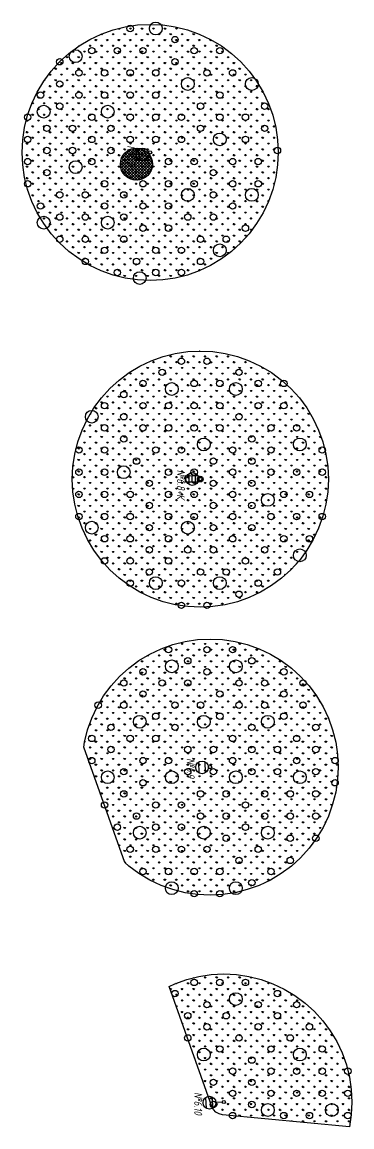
# Model space of a CAD drawing. Extents: x 17765 to 20362, y 13375 to 15893.
# Drawn here: x 17921.1 to 17972.7, y 13598 to 13770.5 of the extents above; entities that cross this region are included whole.
import ezdxf

# ---------------------------------------------------------------- set-up
doc = ezdxf.new("R2010")
doc.units = 0
for name, color, linetype in [('PLANTING_FLOWERBEDS', 6, 'Continuous'), ('PLANTING_LAWN', 82, 'Continuous'), ('PLANTING_SHRUBS', 94, 'Continuous'), ('PLANTING_TREES', 3, 'Continuous'), ('ЭН_ВЫНОСКИ_НОМЕРА_ОПОРЫ', 1, 'CONTINUOUS'), ('ЭН_СУЩ_ОПОРА__ЗАМ__СВЕТ___', 5, 'CONTINUOUS'), ('ЭН_СУЩ_ОПОРА_К1_LED', 7, 'CONTINUOUS'), ('ЭН_СУЩ_ОПОРА_НО_К1-П_LED50', 1, 'CONTINUOUS')]:
    doc.layers.add(name, color=color, linetype=linetype)
doc.styles.get("Standard").update_dxf_attribs({"font": 'isocpeui.ttf', "width": 0.8})

# ---------------------------------------------------------------- blocks, each defined once
blk = doc.blocks.new('*U579')
at = {"layer": 'ЭН_СУЩ_ОПОРА__ЗАМ__СВЕТ___'}
for points in [[(-2.7, -1), (-2.79, 0.73)], [(-1.71, -0.95), (-1.79, 0.78)], [(-0.25, -0.01), (-1.25, -0.06)]]:
    blk.add_lwpolyline(points, dxfattribs=at)
for centre, radius in [((-2.25, -0.11), 1), ((0, 0), 0.25)]:
    blk.add_circle(centre, radius, dxfattribs=at)
blk = doc.blocks.new('*U580')
at = {"layer": 'ЭН_СУЩ_ОПОРА_К1_LED', "color": 18}
for points in [[(-1.72, -0.93), (-1.78, 0.8)], [(-0.72, -0.89), (-0.78, 0.84)]]:
    blk.add_lwpolyline(points, dxfattribs=at)
for centre, radius in [((-1.25, -0.05), 1), ((0, 0), 0.25)]:
    blk.add_circle(centre, radius, dxfattribs=at)
blk = doc.blocks.new('*U581')
at = {"layer": 'ЭН_СУЩ_ОПОРА_К1_LED', "color": 18}
for points in [[(-1.76, -0.84), (-1.74, 0.89)], [(-0.76, -0.85), (-0.74, 0.88)]]:
    blk.add_lwpolyline(points, dxfattribs=at)
for centre, radius in [((-1.25, 0.02), 1), ((0, 0), 0.25)]:
    blk.add_circle(centre, radius, dxfattribs=at)
blk = doc.blocks.new('*U582')
at = {"layer": 'ЭН_СУЩ_ОПОРА_НО_К1-П_LED50'}
blk.add_lwpolyline([(-2.3, 0.54), (-0.29, 0.51), (-0.31, -0.5), (-2.32, -0.47)], close=True, dxfattribs=at)
blk.add_lwpolyline([(-1.3, 0.53), (-1.31, -0.48)], dxfattribs=at)
for radius in [0.45, 0.3]:
    blk.add_circle((0, 0), radius, dxfattribs=at)
blk = doc.blocks.new('*U583')
at = {"layer": 'ЭН_СУЩ_ОПОРА_К1_LED', "color": 18}
for points in [[(-1.47, -1.29), (-1.91, 0.38)], [(-0.5, -1.03), (-0.95, 0.64)]]:
    blk.add_lwpolyline(points, dxfattribs=at)
for centre, radius in [((-1.21, -0.32), 1), ((0, 0), 0.25)]:
    blk.add_circle(centre, radius, dxfattribs=at)

msp = doc.modelspace()

# ---------------------------------------------------------------- hatches: boundary and pattern name
at = {"layer": 'PLANTING_FLOWERBEDS'}
h = msp.add_hatch(dxfattribs=at)
h.set_pattern_fill('ANSI37', color=6, scale=0.1)
edge = h.paths.add_edge_path()
edge.add_arc((17938.989, 13748.349), 2.5, 0, 360)
at = {"layer": 'PLANTING_LAWN'}
h = msp.add_hatch(dxfattribs=at)
h.set_pattern_fill('GRASS', color=82, scale=0.05)
h.paths.add_polyline_path([(17955.29, 13736.05), (17953.83, 13734.73), (17952.26, 13733.56), (17950.57, 13732.55), (17948.8, 13731.71), (17946.95, 13731.05), (17945.05, 13730.58), (17943.1, 13730.29), (17941.14, 13730.19), (17939.18, 13730.29), (17937.24, 13730.58), (17935.34, 13731.05), (17933.49, 13731.71), (17931.72, 13732.55), (17930.03, 13733.56), (17928.46, 13734.73), (17927, 13736.05), (17925.68, 13737.5), (17924.51, 13739.08), (17923.51, 13740.76), (17922.67, 13742.54), (17922, 13744.39), (17921.53, 13746.29), (17921.24, 13748.23), (17921.14, 13750.19), (17921.24, 13752.15), (17921.53, 13754.09), (17922, 13756), (17922.67, 13757.85), (17923.51, 13759.62), (17924.51, 13761.3), (17925.68, 13762.88), (17927, 13764.33), (17928.46, 13765.65), (17930.03, 13766.82), (17931.72, 13767.83), (17933.49, 13768.67), (17935.34, 13769.33), (17937.24, 13769.81), (17939.18, 13770.1), (17941.14, 13770.19), (17943.1, 13770.1), (17945.05, 13769.81), (17946.95, 13769.33), (17948.8, 13768.67), (17950.57, 13767.83), (17952.26, 13766.82), (17953.83, 13765.65), (17955.29, 13764.33), (17956.6, 13762.88), (17957.77, 13761.3), (17958.78, 13759.62), (17959.62, 13757.85), (17960.28, 13756), (17960.76, 13754.09), (17961.05, 13752.15), (17961.14, 13750.19), (17961.05, 13748.23), (17960.76, 13746.29), (17960.28, 13744.39), (17959.62, 13742.54), (17958.78, 13740.76), (17957.77, 13739.08), (17956.6, 13737.5)])
h = msp.add_hatch(dxfattribs=at)
h.set_pattern_fill('GRASS', color=82, scale=0.05)
h.paths.add_polyline_path([(17964.44, 13686.49), (17963.12, 13685.04), (17961.66, 13683.72), (17960.09, 13682.55), (17958.4, 13681.54), (17956.63, 13680.7), (17954.78, 13680.04), (17952.88, 13679.57), (17950.94, 13679.28), (17948.98, 13679.18), (17947.02, 13679.28), (17945.07, 13679.57), (17943.17, 13680.04), (17941.32, 13680.7), (17939.55, 13681.54), (17937.86, 13682.55), (17936.29, 13683.72), (17934.83, 13685.04), (17933.52, 13686.49), (17932.35, 13688.07), (17931.34, 13689.75), (17930.5, 13691.53), (17929.84, 13693.38), (17929.36, 13695.28), (17929.07, 13697.22), (17928.98, 13699.18), (17929.07, 13701.14), (17929.36, 13703.08), (17929.84, 13704.99), (17930.5, 13706.84), (17931.34, 13708.61), (17932.35, 13710.29), (17933.52, 13711.87), (17934.83, 13713.32), (17936.29, 13714.64), (17937.86, 13715.81), (17939.55, 13716.82), (17941.32, 13717.66), (17943.17, 13718.32), (17945.07, 13718.8), (17947.02, 13719.09), (17948.98, 13719.18), (17950.94, 13719.09), (17952.88, 13718.8), (17954.78, 13718.32), (17956.63, 13717.66), (17958.4, 13716.82), (17960.09, 13715.81), (17961.66, 13714.64), (17963.12, 13713.32), (17964.44, 13711.87), (17965.6, 13710.29), (17966.61, 13708.61), (17967.45, 13706.84), (17968.11, 13704.99), (17968.59, 13703.08), (17968.88, 13701.14), (17968.98, 13699.18), (17968.88, 13697.22), (17968.59, 13695.28), (17968.11, 13693.38), (17967.45, 13691.53), (17966.61, 13689.75), (17965.6, 13688.07)])
h = msp.add_hatch(dxfattribs=at)
h.set_pattern_fill('GRASS', color=82, scale=0.05)
h.paths.add_polyline_path([(17964.64, 13640.07), (17963.19, 13638.75), (17961.61, 13637.58), (17959.93, 13636.58), (17958.16, 13635.74), (17956.31, 13635.08), (17954.4, 13634.6), (17952.46, 13634.31), (17950.5, 13634.21), (17948.54, 13634.31), (17946.6, 13634.6), (17944.7, 13635.08), (17942.85, 13635.74), (17941.07, 13636.58), (17939.39, 13637.58), (17937.81, 13638.75), (17937.18, 13639.33), (17930.77, 13657.31), (17930.89, 13658.12), (17931.36, 13660.02), (17932.02, 13661.87), (17932.86, 13663.64), (17933.87, 13665.33), (17935.04, 13666.9), (17936.36, 13668.36), (17937.81, 13669.67), (17939.39, 13670.84), (17941.07, 13671.85), (17942.85, 13672.69), (17944.7, 13673.35), (17946.6, 13673.83), (17948.54, 13674.12), (17950.5, 13674.21), (17952.46, 13674.12), (17954.4, 13673.83), (17956.31, 13673.35), (17958.16, 13672.69), (17959.93, 13671.85), (17961.61, 13670.84), (17963.19, 13669.67), (17964.64, 13668.36), (17965.96, 13666.9), (17967.13, 13665.33), (17968.14, 13663.64), (17968.98, 13661.87), (17969.64, 13660.02), (17970.12, 13658.12), (17970.41, 13656.17), (17970.5, 13654.21), (17970.41, 13652.25), (17970.12, 13650.31), (17969.64, 13648.41), (17968.98, 13646.56), (17968.14, 13644.79), (17967.13, 13643.1), (17965.96, 13641.53)])
h = msp.add_hatch(dxfattribs=at)
h.set_pattern_fill('GRASS', color=82, scale=0.05)
h.paths.add_polyline_path([(17945, 13620.39), (17946.85, 13621.05), (17948.75, 13621.53), (17950.69, 13621.82), (17952.65, 13621.91), (17954.61, 13621.82), (17956.55, 13621.53), (17958.46, 13621.05), (17960.31, 13620.39), (17962.08, 13619.55), (17963.76, 13618.54), (17965.34, 13617.37), (17966.79, 13616.06), (17968.11, 13614.6), (17969.28, 13613.03), (17970.29, 13611.34), (17971.13, 13609.57), (17971.79, 13607.72), (17972.27, 13605.82), (17972.56, 13603.87), (17972.65, 13601.91), (17972.56, 13599.95), (17972.27, 13598.03), (17952.46, 13599.92), (17951.91, 13600.06), (17951.42, 13600.34), (17951.03, 13600.74), (17950.77, 13601.24), (17944.09, 13619.96)])

# ---------------------------------------------------------------- linework, layer by layer
at = {"layer": 'PLANTING_FLOWERBEDS', "color": 6}
msp.add_circle((17938.989, 13748.349), 2.5, dxfattribs=at)
at = {"layer": 'PLANTING_LAWN', "color": 82}
for points in [[(17955.29, 13736.05), (17953.83, 13734.73), (17952.26, 13733.56), (17950.57, 13732.55), (17948.8, 13731.71), (17946.95, 13731.05), (17945.05, 13730.58), (17943.1, 13730.29), (17941.14, 13730.19), (17939.18, 13730.29), (17937.24, 13730.58), (17935.34, 13731.05), (17933.49, 13731.71), (17931.72, 13732.55), (17930.03, 13733.56), (17928.46, 13734.73), (17927, 13736.05), (17925.68, 13737.5), (17924.51, 13739.08), (17923.51, 13740.76), (17922.67, 13742.54), (17922, 13744.39), (17921.53, 13746.29), (17921.24, 13748.23), (17921.14, 13750.19), (17921.24, 13752.15), (17921.53, 13754.09), (17922, 13756), (17922.67, 13757.85), (17923.51, 13759.62), (17924.51, 13761.3), (17925.68, 13762.88), (17927, 13764.33), (17928.46, 13765.65), (17930.03, 13766.82), (17931.72, 13767.83), (17933.49, 13768.67), (17935.34, 13769.33), (17937.24, 13769.81), (17939.18, 13770.1), (17941.14, 13770.19), (17943.1, 13770.1), (17945.05, 13769.81), (17946.95, 13769.33), (17948.8, 13768.67), (17950.57, 13767.83), (17952.26, 13766.82), (17953.83, 13765.65), (17955.29, 13764.33), (17956.6, 13762.88), (17957.77, 13761.3), (17958.78, 13759.62), (17959.62, 13757.85), (17960.28, 13756), (17960.76, 13754.09), (17961.05, 13752.15), (17961.14, 13750.19), (17961.05, 13748.23), (17960.76, 13746.29), (17960.28, 13744.39), (17959.62, 13742.54), (17958.78, 13740.76), (17957.77, 13739.08), (17956.6, 13737.5)], [(17964.44, 13686.49), (17963.12, 13685.04), (17961.66, 13683.72), (17960.09, 13682.55), (17958.4, 13681.54), (17956.63, 13680.7), (17954.78, 13680.04), (17952.88, 13679.57), (17950.94, 13679.28), (17948.98, 13679.18), (17947.02, 13679.28), (17945.07, 13679.57), (17943.17, 13680.04), (17941.32, 13680.7), (17939.55, 13681.54), (17937.86, 13682.55), (17936.29, 13683.72), (17934.83, 13685.04), (17933.52, 13686.49), (17932.35, 13688.07), (17931.34, 13689.75), (17930.5, 13691.53), (17929.84, 13693.38), (17929.36, 13695.28), (17929.07, 13697.22), (17928.98, 13699.18), (17929.07, 13701.14), (17929.36, 13703.08), (17929.84, 13704.99), (17930.5, 13706.84), (17931.34, 13708.61), (17932.35, 13710.29), (17933.52, 13711.87), (17934.83, 13713.32), (17936.29, 13714.64), (17937.86, 13715.81), (17939.55, 13716.82), (17941.32, 13717.66), (17943.17, 13718.32), (17945.07, 13718.8), (17947.02, 13719.09), (17948.98, 13719.18), (17950.94, 13719.09), (17952.88, 13718.8), (17954.78, 13718.32), (17956.63, 13717.66), (17958.4, 13716.82), (17960.09, 13715.81), (17961.66, 13714.64), (17963.12, 13713.32), (17964.44, 13711.87), (17965.6, 13710.29), (17966.61, 13708.61), (17967.45, 13706.84), (17968.11, 13704.99), (17968.59, 13703.08), (17968.88, 13701.14), (17968.98, 13699.18), (17968.88, 13697.22), (17968.59, 13695.28), (17968.11, 13693.38), (17967.45, 13691.53), (17966.61, 13689.75), (17965.6, 13688.07)], [(17964.64, 13640.07), (17963.19, 13638.75), (17961.61, 13637.58), (17959.93, 13636.58), (17958.16, 13635.74), (17956.31, 13635.08), (17954.4, 13634.6), (17952.46, 13634.31), (17950.5, 13634.21), (17948.54, 13634.31), (17946.6, 13634.6), (17944.7, 13635.08), (17942.85, 13635.74), (17941.07, 13636.58), (17939.39, 13637.58), (17937.81, 13638.75), (17937.18, 13639.33), (17930.77, 13657.31), (17930.89, 13658.12), (17931.36, 13660.02), (17932.02, 13661.87), (17932.86, 13663.64), (17933.87, 13665.33), (17935.04, 13666.9), (17936.36, 13668.36), (17937.81, 13669.67), (17939.39, 13670.84), (17941.07, 13671.85), (17942.85, 13672.69), (17944.7, 13673.35), (17946.6, 13673.83), (17948.54, 13674.12), (17950.5, 13674.21), (17952.46, 13674.12), (17954.4, 13673.83), (17956.31, 13673.35), (17958.16, 13672.69), (17959.93, 13671.85), (17961.61, 13670.84), (17963.19, 13669.67), (17964.64, 13668.36), (17965.96, 13666.9), (17967.13, 13665.33), (17968.14, 13663.64), (17968.98, 13661.87), (17969.64, 13660.02), (17970.12, 13658.12), (17970.41, 13656.17), (17970.5, 13654.21), (17970.41, 13652.25), (17970.12, 13650.31), (17969.64, 13648.41), (17968.98, 13646.56), (17968.14, 13644.79), (17967.13, 13643.1), (17965.96, 13641.53)], [(17945, 13620.39), (17946.85, 13621.05), (17948.75, 13621.53), (17950.69, 13621.82), (17952.65, 13621.91), (17954.61, 13621.82), (17956.55, 13621.53), (17958.46, 13621.05), (17960.31, 13620.39), (17962.08, 13619.55), (17963.76, 13618.54), (17965.34, 13617.37), (17966.79, 13616.06), (17968.11, 13614.6), (17969.28, 13613.03), (17970.29, 13611.34), (17971.13, 13609.57), (17971.79, 13607.72), (17972.27, 13605.82), (17972.56, 13603.87), (17972.65, 13601.91), (17972.56, 13599.95), (17972.27, 13598.03), (17952.46, 13599.92), (17951.91, 13600.06), (17951.42, 13600.34), (17951.03, 13600.74), (17950.77, 13601.24), (17944.09, 13619.96)]]:
    msp.add_lwpolyline(points, close=True, dxfattribs=at)
at = {"layer": 'PLANTING_SHRUBS'}
for centre in [(17938.018, 13769.542), (17945.018, 13767.81), (17932.018, 13766.078), (17936.018, 13766.078), (17940.018, 13766.078), (17948.018, 13766.078), (17952.018, 13766.078), (17927.018, 13764.346), (17945.018, 13764.346), (17930.018, 13762.613), (17934.018, 13762.613), (17938.018, 13762.613), (17942.018, 13762.613), (17950.018, 13762.613), (17954.018, 13762.613), (17927.018, 13760.881), (17924.018, 13759.149), (17930.018, 13759.149), (17934.018, 13759.149), (17938.018, 13759.149), (17942.018, 13759.149), (17952.018, 13759.149), (17927.018, 13757.417), (17949.018, 13757.417), (17959.018, 13757.417), (17922.018, 13755.685), (17932.018, 13755.685), (17938.018, 13755.685), (17942.018, 13755.685), (17946.018, 13755.685), (17952.018, 13755.685), (17956.018, 13755.685), (17925.018, 13753.953), (17929.018, 13753.953), (17935.018, 13753.953), (17949.018, 13753.953), (17959.018, 13753.953), (17922.018, 13752.221), (17932.018, 13752.221), (17938.018, 13752.221), (17942.018, 13752.221), (17946.018, 13752.221), (17956.018, 13752.221), (17925.018, 13750.489), (17929.018, 13750.489), (17935.018, 13750.489), (17961.018, 13750.489), (17922.018, 13748.757), (17932.018, 13748.757), (17944.018, 13748.757), (17948.018, 13748.757), (17954.018, 13748.757), (17958.018, 13748.757), (17925.018, 13747.025), (17951.018, 13747.025), (17922.018, 13745.293), (17934.018, 13745.293), (17940.018, 13745.293), (17944.018, 13745.293), (17948.018, 13745.293), (17954.018, 13745.293), (17958.018, 13745.293), (17927.018, 13743.561), (17931.018, 13743.561), (17937.018, 13743.561), (17951.018, 13743.561), (17924.018, 13741.829), (17934.018, 13741.829), (17940.018, 13741.829), (17944.018, 13741.829), (17954.018, 13741.829), (17927.018, 13740.097), (17931.018, 13740.097), (17937.018, 13740.097), (17947.018, 13740.097), (17951.018, 13740.097), (17940.018, 13738.365), (17944.018, 13738.365), (17956.018, 13738.365), (17927.018, 13736.633), (17931.018, 13736.633), (17937.018, 13736.633), (17949.018, 13736.633), (17953.018, 13736.633), (17934.018, 13734.901), (17942.018, 13734.901), (17946.018, 13734.901), (17931.018, 13733.169), (17939.018, 13733.169), (17949.018, 13733.169), (17936.018, 13731.437), (17942.018, 13731.437), (17946.018, 13731.437), (17946.018, 13717.58), (17950.018, 13717.58), (17943.018, 13715.848), (17955.018, 13715.848), (17940.018, 13714.116), (17948.018, 13714.116), (17952.018, 13714.116), (17958.018, 13714.116), (17962.018, 13714.116), (17937.018, 13712.384), (17934.018, 13710.652), (17940.018, 13710.652), (17944.018, 13710.652), (17948.018, 13710.652), (17952.018, 13710.652), (17958.018, 13710.652), (17962.018, 13710.652), (17937.018, 13708.92), (17955.018, 13708.92), (17934.018, 13707.188), (17940.018, 13707.188), (17944.018, 13707.188), (17948.018, 13707.188), (17952.018, 13707.188), (17960.018, 13707.188), (17964.018, 13707.188), (17937.018, 13705.456), (17957.018, 13705.456), (17930.018, 13703.724), (17934.018, 13703.724), (17942.018, 13703.724), (17946.018, 13703.724), (17954.018, 13703.724), (17960.018, 13703.724), (17968.018, 13703.724), (17939.018, 13701.992), (17951.018, 13701.992), (17957.018, 13701.992), (17930.018, 13700.26), (17934.018, 13700.26), (17944.018, 13700.26), (17948.018, 13700.26), (17954.018, 13700.26), (17960.018, 13700.26), (17964.018, 13700.26), (17968.018, 13700.26), (17941.018, 13698.528), (17951.018, 13698.528), (17957.018, 13698.528), (17930.018, 13696.796), (17934.018, 13696.796), (17938.018, 13696.796), (17944.018, 13696.796), (17948.018, 13696.796), (17954.018, 13696.796), (17962.018, 13696.796), (17966.018, 13696.796), (17941.018, 13695.064), (17951.018, 13695.064), (17957.018, 13695.064), (17930.018, 13693.331), (17934.018, 13693.331), (17938.018, 13693.331), (17944.018, 13693.331), (17948.018, 13693.331), (17954.018, 13693.331), (17960.018, 13693.331), (17964.018, 13693.331), (17968.018, 13693.331), (17941.018, 13691.599), (17951.018, 13691.599), (17957.018, 13691.599), (17934.018, 13689.867), (17938.018, 13689.867), (17944.018, 13689.867), (17954.018, 13689.867), (17962.018, 13689.867), (17966.018, 13689.867), (17941.018, 13688.135), (17947.018, 13688.135), (17951.018, 13688.135), (17959.018, 13688.135), (17934.018, 13686.403), (17938.018, 13686.403), (17944.018, 13686.403), (17956.018, 13686.403), (17941.018, 13684.671), (17949.018, 13684.671), (17953.018, 13684.671), (17961.018, 13684.671), (17938.018, 13682.939), (17946.018, 13682.939), (17958.018, 13682.939), (17955.018, 13681.207), (17946.018, 13679.475), (17950.018, 13679.475), (17944.018, 13672.547), (17950.018, 13672.547), (17954.018, 13672.547), (17947.018, 13670.815), (17957.018, 13670.815), (17940.018, 13669.083), (17950.018, 13669.083), (17962.018, 13669.083), (17937.018, 13667.351), (17943.018, 13667.351), (17947.018, 13667.351), (17955.018, 13667.351), (17959.018, 13667.351), (17965.018, 13667.351), (17940.018, 13665.619), (17952.018, 13665.619), (17962.018, 13665.619), (17933.018, 13663.887), (17937.018, 13663.887), (17945.018, 13663.887), (17949.018, 13663.887), (17955.018, 13663.887), (17959.018, 13663.887), (17965.018, 13663.887), (17942.018, 13662.155), (17952.018, 13662.155), (17962.018, 13662.155), (17935.018, 13660.422), (17945.018, 13660.422), (17957.018, 13660.422), (17967.018, 13660.422), (17932.018, 13658.69), (17938.018, 13658.69), (17942.018, 13658.69), (17954.018, 13658.69), (17964.018, 13658.69), (17935.018, 13656.958), (17947.018, 13656.958), (17951.018, 13656.958), (17957.018, 13656.958), (17961.018, 13656.958), (17967.018, 13656.958), (17932.018, 13655.226), (17940.018, 13655.226), (17944.018, 13655.226), (17954.018, 13655.226), (17964.018, 13655.226), (17970.018, 13655.226), (17937.018, 13653.494), (17947.018, 13653.494), (17951.018, 13653.494), (17957.018, 13653.494), (17961.018, 13653.494), (17967.018, 13653.494), (17940.018, 13651.762), (17970.018, 13651.762), (17937.018, 13650.03), (17949.018, 13650.03), (17953.018, 13650.03), (17959.018, 13650.03), (17963.018, 13650.03), (17967.018, 13650.03), (17934.018, 13648.298), (17942.018, 13648.298), (17946.018, 13648.298), (17956.018, 13648.298), (17939.018, 13646.566), (17949.018, 13646.566), (17953.018, 13646.566), (17959.018, 13646.566), (17963.018, 13646.566), (17967.018, 13646.566), (17936.018, 13644.834), (17942.018, 13644.834), (17946.018, 13644.834), (17956.018, 13644.834), (17953.018, 13643.102), (17963.018, 13643.102), (17967.018, 13643.102), (17938.018, 13641.37), (17942.018, 13641.37), (17946.018, 13641.37), (17950.018, 13641.37), (17958.018, 13641.37), (17955.018, 13639.638), (17963.018, 13639.638), (17940.018, 13637.906), (17944.018, 13637.906), (17948.018, 13637.906), (17952.018, 13637.906), (17960.018, 13637.906), (17957.018, 13636.174), (17948.018, 13634.442), (17952.018, 13634.442), (17948.018, 13620.585), (17952.018, 13620.585), (17956.018, 13620.585), (17945.018, 13618.853), (17961.018, 13618.853), (17950.018, 13617.121), (17958.018, 13617.121), (17964.018, 13617.121), (17947.018, 13615.389), (17953.018, 13615.389), (17961.018, 13615.389), (17950.018, 13613.657), (17958.018, 13613.657), (17966.018, 13613.657), (17947.018, 13611.925), (17955.018, 13611.925), (17963.018, 13611.925), (17952.018, 13610.193), (17960.018, 13610.193), (17968.018, 13610.193), (17957.018, 13608.461), (17954.018, 13606.729), (17960.018, 13606.729), (17964.018, 13606.729), (17968.018, 13606.729), (17972.018, 13606.729), (17951.018, 13604.997), (17957.018, 13604.997), (17954.018, 13603.265), (17960.018, 13603.265), (17964.018, 13603.265), (17968.018, 13603.265), (17972.018, 13603.265), (17951.018, 13601.533), (17957.018, 13601.533), (17954.018, 13599.801), (17962.018, 13599.801), (17966.018, 13599.801), (17972.018, 13599.801)]:
    msp.add_circle(centre, 0.5, dxfattribs=at)
at = {"layer": 'PLANTING_TREES'}
for centre in [(17942.018, 13769.542), (17929.518, 13765.212), (17947.018, 13760.881), (17957.018, 13760.881), (17924.518, 13756.551), (17934.518, 13756.551), (17952.018, 13752.221), (17929.518, 13747.891), (17947.018, 13743.561), (17957.018, 13743.561), (17924.518, 13739.231), (17934.518, 13739.231), (17952.018, 13734.901), (17939.518, 13730.571), (17944.518, 13713.25), (17954.518, 13713.25), (17932.018, 13708.92), (17949.518, 13704.59), (17964.518, 13704.59), (17937.018, 13700.26), (17959.518, 13695.93), (17932.018, 13691.599), (17947.018, 13691.599), (17964.518, 13687.269), (17942.018, 13682.939), (17952.018, 13682.939), (17944.518, 13669.949), (17954.518, 13669.949), (17939.518, 13661.289), (17949.518, 13661.289), (17959.518, 13661.289), (17934.518, 13652.628), (17944.518, 13652.628), (17954.518, 13652.628), (17964.518, 13652.628), (17939.518, 13643.968), (17949.518, 13643.968), (17959.518, 13643.968), (17944.518, 13635.308), (17954.518, 13635.308), (17954.518, 13617.987), (17949.518, 13609.327), (17964.518, 13609.327), (17959.518, 13600.667), (17969.518, 13600.667)]:
    msp.add_circle(centre, 1, dxfattribs=at)

# ---------------------------------------------------------------- block references
at = {"layer": 'ЭН_СУЩ_ОПОРА__ЗАМ__СВЕТ___'}
msp.add_blockref('*U579', (17952.651, 13601.914), dxfattribs=at)
at = {"layer": 'ЭН_СУЩ_ОПОРА_К1_LED'}
for name, p in [('*U583', (17941.144, 13750.193)), ('*U581', (17948.975, 13699.183)), ('*U580', (17950.501, 13654.214))]:
    msp.add_blockref(name, p, dxfattribs=at)
at = {"layer": 'ЭН_СУЩ_ОПОРА_НО_К1-П_LED50'}
msp.add_blockref('*U582', (17948.975, 13699.183), dxfattribs=at)

# ---------------------------------------------------------------- texts
at = {"layer": 'ЭН_ВЫНОСКИ_НОМЕРА_ОПОРЫ', "color": 1, "char_height": 1.25, "attachment_point": 1, "rotation": 269.88316}
for s, heights, insert in [('{\\C256;\\c0;№6.7}', [-1.266], (17938.785, 13751.3)), ('{\\C256;\\c0;№6.8\\C256;\\c255;+К}', [-1.25], (17946.574, 13700.634)), ('{\\C256;\\c0;№6.9}', [-1.25], (17948.101, 13655.598)), ('{\\C5;\\c16711680;№6.10}', [-1.25], (17949.276, 13603.467))]:
    msp.add_mtext_dynamic_manual_height_columns(s, width=2.90548, gutter_width=12.5, heights=heights, dxfattribs=dict(at, insert=insert))

doc.saveas('drawing.dxf')
